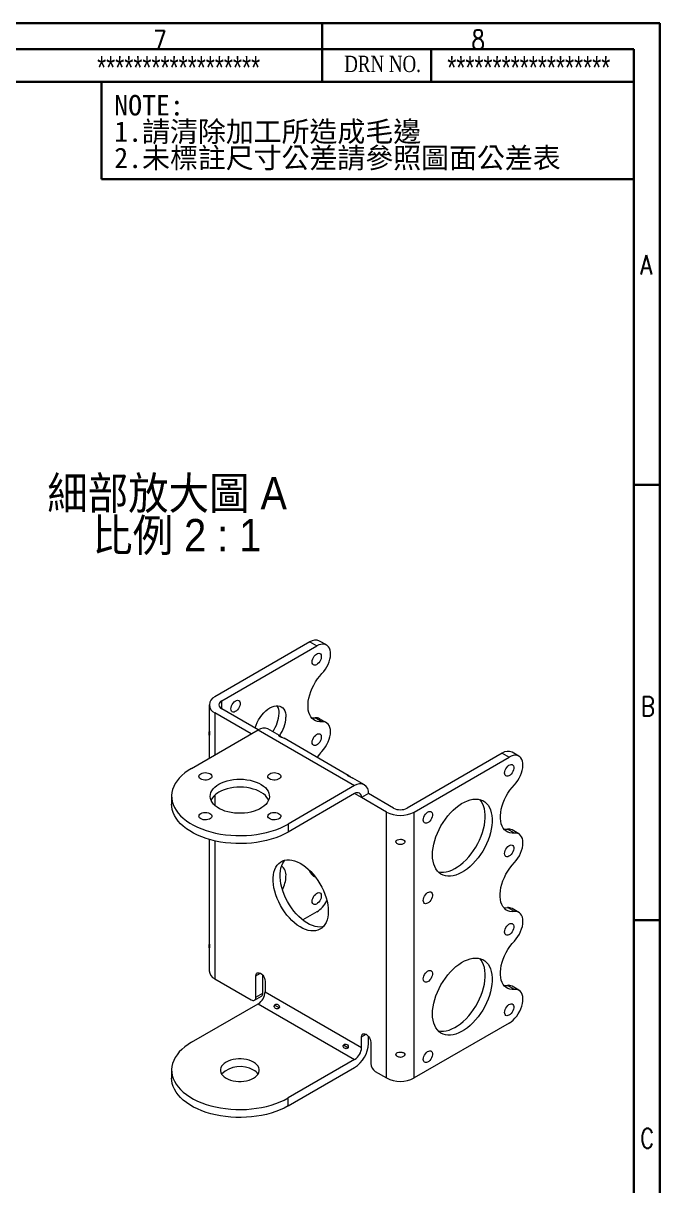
# Model space of a CAD drawing. Header units: millimetres. Extents: x 14 to 406, y 7 to 287.
# Drawn here: x 308 to 406, y 107.7 to 286.5 of the extents above; entities that cross this region are included whole.
import ezdxf

# ---------------------------------------------------------------- set-up
doc = ezdxf.new("R2010")
doc.units = ezdxf.units.MM
doc.layers.add('SLD-0', color=179, linetype='Continuous')
doc.layers.add('文字線性', color=150, linetype='Continuous', lineweight=15)
doc.styles.add('SLDTEXTSTYLE0', font='sanss___.ttf', dxfattribs={"width": 0.733})
doc.styles.add('SLDTEXTSTYLE1', font='')
doc.styles.add('SLDTEXTSTYLE2', font='', dxfattribs={"bigfont": 'bigfont'})
doc.styles.add('SLDTEXTSTYLE3', font='txt_____.ttf', dxfattribs={"width": 0.784516})
doc.styles.add('SLDTEXTSTYLE4', font='times.ttf', dxfattribs={"width": 0.770477})
doc.styles.add('SLDTEXTSTYLE7', font='GOTHIC.TTF', dxfattribs={"width": 0.913, "bigfont": 'bigfont'})
doc.styles.get('SLDTEXTSTYLE1').set_extended_font_data('細明體')
doc.styles.get('SLDTEXTSTYLE2').set_extended_font_data('細明體')

# ---------------------------------------------------------------- blocks, each defined once
blk = doc.blocks.new('SW_NOTE_0')
at = {"layer": '文字線性', "color": 0, "char_height": 3.5, "attachment_point": 1}
for s, insert, style in [('NOTE:', (0, 4.37), 'SLDTEXTSTYLE1'), ('1.請清除加工所造成毛邊', (0, -0.13), 'SLDTEXTSTYLE2'), ('2.未標註尺寸公差請參照圖面公差表', (0, -4.63), 'SLDTEXTSTYLE2')]:
    blk.add_mtext(s, dxfattribs=dict(at, insert=insert, style=style))
blk = doc.blocks.new('SW_NOTE_2')
at = {"layer": '文字線性', "color": 0, "char_height": 5, "attachment_point": 1, "style": 'SLDTEXTSTYLE7'}
for s, insert in [('細部放大圖 A ', (0, 6.39)), ('比例 2 : 1', (6.92, -0.08))]:
    blk.add_mtext(s, dxfattribs=dict(at, insert=insert))

msp = doc.modelspace()

# ---------------------------------------------------------------- linework, layer by layer
at = {"color": 7, "linetype": 'Continuous', "lineweight": 15}
for p, q in [((354.68593, 190.84767), (353.62527, 191.45998)), ((352.1254, 191.31146), (337.48829, 182.86163)), ((338.54895, 182.24933), (353.18606, 190.69915)), ((352.1254, 191.31146), (353.18606, 190.69915)), ((336.60961, 181.63702), (336.60961, 177.96213)), ((344.17013, 177.77967), (338.54895, 181.02471)), ((343.10947, 177.16737), (337.48829, 180.41241)), ((353.99004, 179.01821), (352.92938, 179.63051)), ((354.68593, 178.88535), (353.62527, 179.49766)), ((333.91743, 171.86092), (344.1705, 177.77989)), ((336.60961, 177.14712), (336.60961, 173.41508)), ((344.1705, 177.77989), (359.01974, 169.20761)), ((347.43814, 176.90791), (345.67038, 177.92841)), ((358.04474, 170.78484), (348.14524, 176.4997)), ((381.75323, 174.20767), (367.11612, 165.75785)), ((368.17678, 165.14554), (382.81389, 173.59537)), ((381.75323, 174.20767), (382.81389, 173.59537)), ((384.31376, 173.74389), (383.2531, 174.3562)), ((360.51962, 169.35613), (358.75184, 170.37665)), ((359.01974, 169.20761), (348.76667, 163.28863)), ((330.84205, 167.57477), (330.84205, 166.34996)), ((359.01974, 167.98279), (348.76667, 162.06382)), ((361.14107, 167.98256), (360.0804, 167.37025)), ((363.93414, 165.14554), (360.0804, 167.37025)), ((364.9948, 165.75785), (361.14107, 167.98256)), ((363.93414, 124.23685), (363.93414, 165.14554)), ((368.17678, 124.23685), (368.17678, 165.14554)), ((348.76667, 163.28863), (348.76667, 162.06382)), ((383.61787, 161.91442), (382.55721, 162.52673)), ((384.31376, 161.78157), (383.2531, 162.39387)), ((336.60961, 160.93902), (336.60961, 145.21885)), ((383.61088, 149.82887), (382.55022, 150.44118)), ((384.31376, 149.69676), (383.2531, 150.30907)), ((353.18606, 149.79045), (351.02681, 148.54395)), ((336.60961, 144.40321), (336.60961, 140.72832)), ((337.48829, 139.50371), (343.10984, 136.25846)), ((343.81695, 136.66679), (343.81695, 139.93296)), ((344.87761, 137.2791), (344.87761, 140.0278)), ((345.23116, 139.11655), (345.23116, 137.48344)), ((383.61787, 137.8673), (382.55721, 138.4796)), ((384.31376, 137.73444), (383.2531, 138.34675)), ((343.6098, 136.20895), (344.67046, 136.82126)), ((343.81695, 136.66679), (344.87761, 137.2791)), ((345.23116, 137.48344), (360.0804, 128.91115)), ((333.91743, 129.72734), (344.1705, 135.64632)), ((344.1705, 135.64632), (359.01974, 127.07403)), ((382.81389, 132.68667), (368.17678, 124.23685)), ((361.14107, 129.52346), (361.14107, 130.6391)), ((360.0804, 128.91115), (360.0804, 130.54426)), ((361.49462, 129.72786), (361.49462, 126.46169)), ((359.01974, 127.07403), (348.76667, 121.15506)), ((330.84205, 125.4412), (330.84205, 124.21639)), ((348.76667, 119.93025), (359.01974, 125.84922)), ((362.20172, 125.23695), (363.93414, 124.23685)), ((348.76667, 119.93025), (348.76667, 121.15506))]:
    msp.add_line(p, q, dxfattribs=at)
at = {"color": 8, "linetype": 'Continuous', "lineweight": 15}
for p, q in [((338.54895, 181.02471), (338.54895, 182.24933)), ((337.48829, 180.41241), (337.48829, 173.92233)), ((347.43827, 176.90783), (347.39849, 176.83893)), ((358.04487, 170.78477), (358.00565, 170.71684)), ((337.48829, 167.74636), (337.48829, 166.17838)), ((360.0804, 167.37029), (359.01957, 167.98269)), ((337.48829, 160.71147), (337.48829, 139.50371)), ((365.43635, 160.77115), (365.3672, 160.60178)), ((366.74372, 160.60178), (366.67466, 160.77091)), ((343.81695, 139.93296), (344.52417, 140.34123)), ((347.38888, 135.01293), (346.68827, 135.41751)), ((360.0804, 130.54426), (360.78763, 130.95253)), ((357.98896, 128.89363), (357.29487, 129.29445)), ((365.43466, 128.02373), (365.3672, 127.85849)), ((366.74372, 127.85849), (366.67405, 128.02911))]:
    msp.add_line(p, q, dxfattribs=at)
at = {"color": 7, "linetype": 'Continuous', "lineweight": 15, "flags": 128}
for points in [[(353.99004, 186.44679), (354.26505, 186.76334), (354.51744, 187.11104), (354.74194, 187.4826), (354.93383, 187.87023), (355.08909, 188.26581), (355.20447, 188.66104), (355.27756, 189.04766), (355.30682, 189.41754), (355.29163, 189.76295), (355.23232, 190.07665), (355.13013, 190.35206), (354.9872, 190.5834), (354.80652, 190.76584), (354.59189, 190.89555), (354.3478, 190.9698), (354.07936, 190.98705), (353.7922, 190.94694), (353.49234, 190.85029), (353.18606, 190.69915)], [(352.47895, 188.24959), (352.50116, 188.46548), (352.56641, 188.69346), (352.6706, 188.91919), (352.80717, 189.1285), (352.96755, 189.30823), (353.14166, 189.4471), (353.31855, 189.53636), (353.48713, 189.57043), (353.63678, 189.54715), (353.75812, 189.46799), (353.84351, 189.33793), (353.88759, 189.16512), (353.88759, 188.96044), (353.84351, 188.73675), (353.75812, 188.50809), (353.63678, 188.28884), (353.48713, 188.09277), (353.31855, 187.93221), (353.14166, 187.81724), (352.96755, 187.75508), (352.80717, 187.74964), (352.6706, 187.80127), (352.56641, 187.90671), (352.50116, 188.05935), (352.47895, 188.24959)], [(353.99004, 179.01821), (353.63703, 179.00883), (353.30518, 179.05622), (352.99867, 179.15979), (352.72139, 179.31821), (352.47685, 179.5295), (352.26814, 179.79096), (352.09792, 180.09929), (351.96833, 180.45059), (351.88101, 180.8404), (351.83708, 181.26381), (351.83708, 181.71543), (351.88101, 182.18956), (351.96833, 182.68019), (352.09792, 183.18111), (352.26814, 183.68598), (352.47685, 184.1884), (352.72139, 184.68202), (352.99867, 185.16059), (353.30518, 185.61804), (353.63703, 186.04859), (353.99004, 186.44679)], [(339.96316, 181.02438), (339.98537, 181.24027), (340.05062, 181.46825), (340.15481, 181.69398), (340.29138, 181.90329), (340.45176, 182.08302), (340.62587, 182.22188), (340.80277, 182.31115), (340.97134, 182.34522), (341.12099, 182.32194), (341.24233, 182.24278), (341.32772, 182.11271), (341.3718, 181.93991), (341.3718, 181.73523), (341.32772, 181.51154), (341.24233, 181.28288), (341.12099, 181.06363), (340.97134, 180.86756), (340.80277, 180.707), (340.62587, 180.59202), (340.45176, 180.52987), (340.29138, 180.52443), (340.15481, 180.57606), (340.05062, 180.6815), (339.98537, 180.83414), (339.96316, 181.02438)], [(343.68103, 178.06202), (343.68708, 178.08253), (343.83026, 178.50046), (344.01012, 178.91512), (344.22357, 179.3194), (344.46696, 179.70639), (344.73613, 180.06947), (345.02647, 180.40242), (345.33302, 180.69955), (345.65053, 180.95578), (345.97357, 181.16671), (346.2966, 181.32875), (346.61411, 181.43911), (346.92066, 181.49591), (347.211, 181.49818), (347.48017, 181.44588), (347.72357, 181.33991), (347.93702, 181.18207), (348.11687, 180.97507), (348.26005, 180.72245), (348.36411, 180.42853), (348.42727, 180.09834), (348.44844, 179.73753)], [(352.37737, 179.64231), (352.57637, 179.62113), (352.92938, 179.63051)], [(353.98305, 174.47714), (354.2642, 174.79995), (354.52178, 175.15527), (354.75016, 175.53534), (354.94436, 175.93183), (355.10012, 176.3361), (355.21404, 176.7393), (355.28363, 177.13262), (355.30737, 177.50745), (355.28474, 177.85562), (355.21624, 178.1695), (355.10336, 178.44223), (354.94857, 178.66786), (354.75525, 178.84145), (354.52764, 178.95921), (354.27069, 179.01856), (353.99004, 179.01821)], [(352.47895, 175.879), (352.50116, 176.09489), (352.56641, 176.32286), (352.6706, 176.5486), (352.80717, 176.75791), (352.96755, 176.93764), (353.14166, 177.0765), (353.31855, 177.16577), (353.48713, 177.19984), (353.63678, 177.17656), (353.75812, 177.0974), (353.84351, 176.96733), (353.88759, 176.79453), (353.88759, 176.58985), (353.84351, 176.36615), (353.75812, 176.1375), (353.63678, 175.91825), (353.48713, 175.72218), (353.31855, 175.56162), (353.14166, 175.44664), (352.96755, 175.38449), (352.80717, 175.37905), (352.6706, 175.43068), (352.56641, 175.53612), (352.50116, 175.68876), (352.47895, 175.879)], [(383.61787, 169.34301), (383.89288, 169.65956), (384.14527, 170.00726), (384.36977, 170.37882), (384.56166, 170.76645), (384.71692, 171.16202), (384.8323, 171.55726), (384.90539, 171.94388), (384.93465, 172.31376), (384.91946, 172.65917), (384.86015, 172.97287), (384.75796, 173.24827), (384.61503, 173.47962), (384.43435, 173.66206), (384.21972, 173.79177), (383.97563, 173.86602), (383.70719, 173.88327), (383.42003, 173.84316), (383.12017, 173.74651), (382.81389, 173.59537)], [(333.91743, 171.86092), (333.37086, 171.52024), (332.87108, 171.15641), (332.421, 170.77156), (332.02328, 170.36795), (331.68024, 169.94795), (331.3939, 169.51402), (331.16595, 169.06871), (330.99771, 168.61464), (330.89017, 168.15446), (330.84397, 167.69088), (330.85938, 167.22662), (330.9363, 166.7644), (331.07429, 166.30694), (331.27254, 165.85692), (331.52987, 165.41698), (331.84479, 164.9897), (332.21544, 164.57759), (332.63965, 164.18307), (333.11493, 163.80846), (333.63849, 163.45595), (334.20726, 163.1276), (334.81789, 162.82536), (335.46682, 162.55099), (336.15022, 162.3061), (336.86408, 162.09212), (337.60423, 161.91033), (338.36631, 161.76177), (339.14586, 161.64733), (339.93829, 161.56767), (340.73896, 161.52326), (341.54317, 161.51436), (342.3462, 161.54103), (343.14334, 161.60311), (343.92991, 161.70024), (344.70128, 161.83183), (345.45295, 161.99713), (346.18049, 162.19516), (346.87964, 162.42476), (347.54629, 162.68459), (348.17653, 162.97311), (348.76667, 163.28863)], [(382.10678, 171.14581), (382.12899, 171.3617), (382.19424, 171.58967), (382.29843, 171.81541), (382.435, 172.02472), (382.59538, 172.20445), (382.76949, 172.34331), (382.94638, 172.43258), (383.11496, 172.46665), (383.26461, 172.44337), (383.38595, 172.36421), (383.47134, 172.23414), (383.51542, 172.06134), (383.51542, 171.85666), (383.47134, 171.63297), (383.38595, 171.40431), (383.26461, 171.18506), (383.11496, 170.98899), (382.94638, 170.82843), (382.76949, 170.71345), (382.59538, 170.6513), (382.435, 170.64586), (382.29843, 170.69749), (382.19424, 170.80293), (382.12899, 170.95557), (382.10678, 171.14581)], [(335.33164, 171.04451), (335.5297, 171.1332), (335.75975, 171.19067), (336.00733, 171.21331), (336.25689, 171.19969), (336.49274, 171.15067), (336.70006, 171.06933), (336.86583, 170.96079), (336.97963, 170.83185), (337.03431, 170.69063), (337.02643, 170.546), (336.9565, 170.40703), (336.8289, 170.28248), (336.65165, 170.18016), (336.43589, 170.1065), (336.19518, 170.06612), (335.94464, 170.06158), (335.70001, 170.09314), (335.47666, 170.15884), (335.28863, 170.25454), (335.14774, 170.37422), (335.06283, 170.51037), (335.03924, 170.65444), (335.07845, 170.79736), (335.178, 170.93017), (335.33164, 171.04451)], [(338.12471, 169.4321), (338.51243, 169.63171), (338.93704, 169.80451), (339.393, 169.94824), (339.87437, 170.06103), (340.37487, 170.1414), (340.88799, 170.18832), (341.40702, 170.20116), (341.9252, 170.17977), (342.43578, 170.12441), (342.93211, 170.03582), (343.4077, 169.91514), (343.85637, 169.76396), (344.27226, 169.58423), (344.64994, 169.37831), (344.98451, 169.14887), (345.27159, 168.89892), (345.50744, 168.6317), (345.68899, 168.3507), (345.81387, 168.05959), (345.88045, 167.76216), (345.88787, 167.46228), (345.83603, 167.16387), (345.7256, 166.87082), (345.55802, 166.58695), (345.33549, 166.31595), (345.06089, 166.06136), (344.73781, 165.82651), (344.37046, 165.61444), (343.96363, 165.42793), (343.52263, 165.26941), (343.0532, 165.14094), (342.56146, 165.0442), (342.05382, 164.98045), (341.53691, 164.95052), (341.01745, 164.95481), (340.50223, 164.99324), (339.99795, 165.06534), (339.5112, 165.17014), (339.04832, 165.3063), (338.61533, 165.47202), (338.2179, 165.66516), (337.86119, 165.8832), (337.54986, 166.12329), (337.28797, 166.38229), (337.07892, 166.65685), (336.92546, 166.94337), (336.82957, 167.23812), (336.79251, 167.53727), (336.81476, 167.8369), (336.89603, 168.13311), (337.03526, 168.42204), (337.23063, 168.69993), (337.47961, 168.96315), (337.77893, 169.20828), (338.12471, 169.4321)], [(345.93824, 171.04451), (346.13631, 171.1332), (346.36636, 171.19067), (346.61394, 171.21331), (346.86349, 171.19969), (347.09934, 171.15067), (347.30666, 171.06933), (347.47243, 170.96079), (347.58623, 170.83185), (347.64091, 170.69063), (347.63304, 170.546), (347.5631, 170.40703), (347.4355, 170.28248), (347.25825, 170.18016), (347.0425, 170.10649), (346.80178, 170.06612), (346.55124, 170.06158), (346.30661, 170.09314), (346.08326, 170.15884), (345.89524, 170.25454), (345.75434, 170.37422), (345.66943, 170.51037), (345.64584, 170.65444), (345.68505, 170.79736), (345.78461, 170.93017), (345.93824, 171.04451)], [(345.76665, 166.96237), (345.68899, 167.12589), (345.50744, 167.40688), (345.27159, 167.6741), (344.98451, 167.92406), (344.64994, 168.15349), (344.27226, 168.35942), (343.85637, 168.53914), (343.4077, 168.69033), (342.93211, 168.81101), (342.43578, 168.8996), (341.9252, 168.95496), (341.40702, 168.97635), (340.88799, 168.96351), (340.37487, 168.91659), (339.87437, 168.83622), (339.393, 168.72343), (338.93704, 168.5797), (338.51243, 168.4069), (338.12471, 168.20729)], [(383.61787, 161.91442), (383.26486, 161.90505), (382.93301, 161.95244), (382.6265, 162.056), (382.34922, 162.21443), (382.10468, 162.42571), (381.89597, 162.68717), (381.72575, 162.99551), (381.59616, 163.34681), (381.50884, 163.73662), (381.46491, 164.16002), (381.46491, 164.61165), (381.50884, 165.08577), (381.59616, 165.5764), (381.72575, 166.07733), (381.89597, 166.58219), (382.10468, 167.08462), (382.34922, 167.57824), (382.6265, 168.05681), (382.93301, 168.51426), (383.26486, 168.94481), (383.61787, 169.34301)], [(348.76667, 162.06382), (348.17653, 161.74829), (347.54629, 161.45977), (346.87964, 161.19995), (346.18049, 160.97035), (345.45295, 160.77232), (344.70128, 160.60702), (343.92991, 160.47542), (343.14334, 160.3783), (342.3462, 160.31622), (341.54317, 160.28955), (340.73896, 160.29845), (339.93829, 160.34285), (339.14586, 160.42251), (338.36631, 160.53695), (337.60423, 160.68551), (336.86408, 160.86731), (336.15022, 161.08128), (335.46682, 161.32617), (334.81789, 161.60055), (334.20726, 161.90279), (333.63849, 162.23113), (333.11493, 162.58365), (332.63965, 162.95826), (332.21544, 163.35278), (331.84479, 163.76489), (331.52987, 164.19216), (331.27254, 164.63211), (331.07429, 165.08213), (330.9363, 165.53959), (330.85938, 166.00181), (330.84205, 166.34996)], [(371.0052, 158.55171), (371.02666, 159.07635), (371.09083, 159.62086), (371.19711, 160.18016), (371.34452, 160.74903), (371.53167, 161.32216), (371.75682, 161.89419), (372.01786, 162.4598), (372.31237, 163.01368), (372.63758, 163.55068), (372.99046, 164.06578), (373.36772, 164.55416), (373.76584, 165.01128), (374.1811, 165.43286), (374.60961, 165.81497), (375.04739, 166.15403), (375.49034, 166.44689), (375.93432, 166.6908), (376.3752, 166.8835), (376.80885, 167.02318), (377.23123, 167.10853), (377.63839, 167.13877), (378.02653, 167.1136), (378.39203, 167.03327), (378.73148, 166.89852), (379.0417, 166.71061), (379.3198, 166.4713), (379.56318, 166.18282), (379.76957, 165.84786), (379.93704, 165.46956), (380.06403, 165.05143), (380.14936, 164.5974), (380.19222, 164.11169), (380.19222, 163.59884), (380.14936, 163.06364), (380.06403, 162.51109), (379.93704, 161.94635), (379.76957, 161.37468), (379.56318, 160.80143), (379.3198, 160.23194), (379.0417, 159.67155), (378.73148, 159.12547), (378.39203, 158.59881), (378.02653, 158.09648), (377.63839, 157.62317), (377.23123, 157.18331), (376.80885, 156.78099), (376.3752, 156.41999), (375.93432, 156.10366), (375.49034, 155.83496), (375.04739, 155.6164), (374.60961, 155.45002), (374.1811, 155.33737), (373.76584, 155.2795), (373.36772, 155.27697), (372.99046, 155.32978), (372.63758, 155.43744), (372.31237, 155.59896), (372.01786, 155.81282), (371.75682, 156.07702), (371.53167, 156.38911), (371.34452, 156.74616), (371.19711, 157.14484), (371.09083, 157.58143), (371.02666, 158.05185), (371.0052, 158.55171)], [(371.86488, 155.95731), (371.9298, 155.94208), (372.30706, 155.88927), (372.70518, 155.89181), (373.12044, 155.94967), (373.54895, 156.06232), (373.98673, 156.2287), (374.42968, 156.44726), (374.87366, 156.71596), (375.31454, 157.03229), (375.74819, 157.3933), (376.17057, 157.79561), (376.57773, 158.23548), (376.96587, 158.70878), (377.33137, 159.21111), (377.67082, 159.73777), (377.98104, 160.28385), (378.25914, 160.84425), (378.50252, 161.41373), (378.70891, 161.98698), (378.87638, 162.55865), (379.00337, 163.1234), (379.0887, 163.67595), (379.13156, 164.21115), (379.13156, 164.724), (379.0887, 165.2097), (379.00337, 165.66374), (378.87638, 166.08186), (378.70891, 166.46017), (378.50252, 166.79513), (378.27725, 167.06507)], [(335.33164, 164.92145), (335.5297, 165.01014), (335.75975, 165.06761), (336.00734, 165.09025), (336.25689, 165.07663), (336.49274, 165.02761), (336.70006, 164.94627), (336.86583, 164.83773), (336.97963, 164.70879), (337.03431, 164.56757), (337.02643, 164.42294), (336.9565, 164.28397), (336.8289, 164.15942), (336.65165, 164.0571), (336.43589, 163.98343), (336.19518, 163.94306), (335.94464, 163.93852), (335.70001, 163.97008), (335.47666, 164.03578), (335.28863, 164.13148), (335.14774, 164.25116), (335.06283, 164.38731), (335.03924, 164.53138), (335.07845, 164.6743), (335.178, 164.80711), (335.33164, 164.92145)], [(345.93824, 164.92145), (346.13631, 165.01014), (346.36636, 165.06761), (346.61394, 165.09025), (346.86349, 165.07663), (347.09934, 165.02761), (347.30666, 164.94627), (347.47243, 164.83773), (347.58623, 164.70879), (347.64091, 164.56757), (347.63304, 164.42294), (347.5631, 164.28397), (347.4355, 164.15942), (347.25825, 164.0571), (347.0425, 163.98343), (346.80178, 163.94306), (346.55124, 163.93852), (346.30661, 163.97008), (346.08326, 164.03578), (345.89524, 164.13148), (345.75434, 164.25116), (345.66943, 164.38731), (345.64584, 164.53138), (345.68505, 164.6743), (345.78461, 164.80711), (345.93824, 164.92145)], [(369.59099, 163.9206), (369.6132, 164.13649), (369.67845, 164.36446), (369.78264, 164.5902), (369.91921, 164.79951), (370.07959, 164.97924), (370.2537, 165.1181), (370.43059, 165.20737), (370.59917, 165.24144), (370.74882, 165.21816), (370.87016, 165.139), (370.95555, 165.00893), (370.99963, 164.83613), (370.99963, 164.63145), (370.95555, 164.40775), (370.87016, 164.1791), (370.74882, 163.95985), (370.59917, 163.76378), (370.43059, 163.60322), (370.2537, 163.48824), (370.07959, 163.42609), (369.91921, 163.42065), (369.78264, 163.47227), (369.67845, 163.57772), (369.6132, 163.73036), (369.59099, 163.9206)], [(382.0052, 162.53853), (382.20421, 162.51735), (382.55721, 162.52673)], [(383.61088, 157.37335), (383.89203, 157.69617), (384.14961, 158.05149), (384.37799, 158.43155), (384.57219, 158.82805), (384.72795, 159.23232), (384.84187, 159.63552), (384.91146, 160.02884), (384.9352, 160.40367), (384.91257, 160.75184), (384.84407, 161.06572), (384.73119, 161.33845), (384.5764, 161.56408), (384.38308, 161.73767), (384.15547, 161.85543), (383.89852, 161.91478), (383.61787, 161.91442)], [(382.10678, 158.77522), (382.12899, 158.99111), (382.19424, 159.21908), (382.29843, 159.44482), (382.435, 159.65412), (382.59538, 159.83386), (382.76949, 159.97272), (382.94638, 160.06199), (383.11496, 160.09605), (383.26461, 160.07278), (383.38595, 159.99362), (383.47134, 159.86355), (383.51542, 159.69075), (383.51542, 159.48607), (383.47134, 159.26237), (383.38595, 159.03372), (383.26461, 158.81447), (383.11496, 158.6184), (382.94638, 158.45783), (382.76949, 158.34286), (382.59538, 158.2807), (382.435, 158.27527), (382.29843, 158.32689), (382.19424, 158.43234), (382.12899, 158.58498), (382.10678, 158.77522)], [(354.95388, 149.87539), (354.9328, 149.39975), (354.86976, 148.95318), (354.76539, 148.54012), (354.62073, 148.16467), (354.43722, 147.83057), (354.21667, 147.54112), (353.96129, 147.29922), (353.67361, 147.10727), (353.35648, 146.96716), (353.01307, 146.8803), (352.64678, 146.84755), (352.26125, 146.86923), (351.86032, 146.94513), (351.44797, 147.07449), (351.02829, 147.25604), (350.60547, 147.48795), (350.18369, 147.76793), (349.76716, 148.0932), (349.36001, 148.46053), (348.9663, 148.86626), (348.58992, 149.30635), (348.23462, 149.77645), (347.90394, 150.27187), (347.60116, 150.78769), (347.32929, 151.31878), (347.09103, 151.85987), (346.88875, 152.40558), (346.72446, 152.95049), (346.59979, 153.48917), (346.51599, 154.01629), (346.47387, 154.52658), (346.47387, 155.015), (346.51599, 155.47667), (346.59979, 155.90702), (346.72446, 156.30177), (346.88875, 156.65699), (347.09103, 156.96915), (347.32929, 157.23515), (347.60116, 157.45235), (347.90394, 157.61859), (348.23462, 157.73221), (348.58992, 157.79209), (348.9663, 157.79764), (349.36001, 157.74879), (349.76716, 157.64603), (350.18369, 157.49038), (350.60547, 157.28339), (351.02829, 157.02713), (351.44797, 156.72412), (351.86032, 156.37739), (352.26125, 155.99039), (352.64678, 155.56695), (353.01307, 155.11129), (353.35648, 154.62793), (353.67361, 154.12168), (353.96129, 153.59757), (354.21667, 153.06081), (354.43722, 152.51673), (354.62073, 151.97075), (354.76539, 151.42828), (354.86976, 150.89472), (354.9328, 150.37537), (354.95388, 149.87539)], [(354.19409, 147.51629), (354.07373, 147.49261), (353.70744, 147.45986), (353.32191, 147.48154), (352.92098, 147.55744), (352.50863, 147.6868), (352.08895, 147.86834), (351.66613, 148.10026), (351.24435, 148.38024), (350.82782, 148.70551), (350.42068, 149.07283), (350.02696, 149.47856), (349.65058, 149.91866), (349.29529, 150.38875), (348.9646, 150.88417), (348.66182, 151.39999), (348.38995, 151.93109), (348.15169, 152.47218), (347.94941, 153.01789), (347.78512, 153.5628), (347.66045, 154.10148), (347.57665, 154.62859), (347.53453, 155.13889), (347.53453, 155.6273), (347.57665, 156.08898), (347.66045, 156.51933), (347.78512, 156.91408), (347.94941, 157.2693), (348.15169, 157.58146), (348.28905, 157.74523)], [(383.61088, 149.82887), (383.25123, 149.81759), (382.91303, 149.86424), (382.60058, 149.96822), (382.31787, 150.12821), (382.0685, 150.34217), (381.85564, 150.60738), (381.68201, 150.92046), (381.54981, 151.27742), (381.46073, 151.67371), (381.41591, 152.10429), (381.41591, 152.56367), (381.46073, 153.04601), (381.54981, 153.54515), (381.68201, 154.05474), (381.85564, 154.56829), (382.0685, 155.07926), (382.31787, 155.58115), (382.60058, 156.06754), (382.91303, 156.53227), (383.25123, 156.96939), (383.61088, 157.37335)], [(352.37737, 155.59518), (352.57637, 155.57401), (352.64298, 155.57139)], [(352.47895, 151.4236), (352.50116, 151.63949), (352.56641, 151.86747), (352.6706, 152.0932), (352.80717, 152.30251), (352.96755, 152.48224), (353.14166, 152.62111), (353.31855, 152.71037), (353.48713, 152.74444), (353.63678, 152.72116), (353.75812, 152.642), (353.84351, 152.51193), (353.88759, 152.33913), (353.88759, 152.13445), (353.84351, 151.91076), (353.75812, 151.6821), (353.63678, 151.46285), (353.48713, 151.26678), (353.31855, 151.10622), (353.14166, 150.99125), (352.96755, 150.92909), (352.80717, 150.92365), (352.6706, 150.97528), (352.56641, 151.08072), (352.50116, 151.23336), (352.47895, 151.4236)], [(369.59099, 151.55001), (369.6132, 151.7659), (369.67845, 151.99387), (369.78264, 152.2196), (369.91921, 152.42891), (370.07959, 152.60865), (370.2537, 152.74751), (370.43059, 152.83678), (370.59917, 152.87084), (370.74882, 152.84756), (370.87016, 152.7684), (370.95555, 152.63834), (370.99963, 152.46554), (370.99963, 152.26086), (370.95555, 152.03716), (370.87016, 151.8085), (370.74882, 151.58925), (370.59917, 151.39319), (370.43059, 151.23262), (370.2537, 151.11765), (370.07959, 151.05549), (369.91921, 151.05006), (369.78264, 151.10168), (369.67845, 151.20713), (369.6132, 151.35977), (369.59099, 151.55001)], [(381.96965, 150.45338), (382.19057, 150.4299), (382.55022, 150.44118)], [(383.61787, 145.29588), (383.89852, 145.61956), (384.15547, 145.97557), (384.38308, 146.35613), (384.5764, 146.75292), (384.73119, 147.15726), (384.84407, 147.56033), (384.91257, 147.9533), (384.9352, 148.32759), (384.91146, 148.67501), (384.84187, 148.98798), (384.72795, 149.25965), (384.57219, 149.48408), (384.37799, 149.65637), (384.14961, 149.77274), (383.89203, 149.83067), (383.61088, 149.82887)], [(382.10678, 146.69041), (382.12899, 146.9063), (382.19424, 147.13428), (382.29843, 147.36001), (382.435, 147.56932), (382.59538, 147.74905), (382.76949, 147.88792), (382.94638, 147.97719), (383.11496, 148.01125), (383.26461, 147.98797), (383.38595, 147.90881), (383.47134, 147.77875), (383.51542, 147.60594), (383.51542, 147.40126), (383.47134, 147.17757), (383.38595, 146.94891), (383.26461, 146.72966), (383.11496, 146.53359), (382.94638, 146.37303), (382.76949, 146.25806), (382.59538, 146.1959), (382.435, 146.19046), (382.29843, 146.24209), (382.19424, 146.34753), (382.12899, 146.50017), (382.10678, 146.69041)], [(383.61787, 137.8673), (383.26486, 137.85792), (382.93301, 137.90531), (382.6265, 138.00888), (382.34922, 138.1673), (382.10468, 138.37859), (381.89597, 138.64005), (381.72575, 138.94838), (381.59616, 139.29968), (381.50884, 139.6895), (381.46491, 140.1129), (381.46491, 140.56452), (381.50884, 141.03865), (381.59616, 141.52928), (381.72575, 142.0302), (381.89597, 142.53507), (382.10468, 143.03749), (382.34922, 143.53111), (382.6265, 144.00968), (382.93301, 144.46713), (383.26486, 144.89768), (383.61787, 145.29588)], [(371.0052, 134.09631), (371.02666, 134.62095), (371.09083, 135.16546), (371.19711, 135.72476), (371.34452, 136.29363), (371.53167, 136.86676), (371.75682, 137.4388), (372.01786, 138.0044), (372.31237, 138.55828), (372.63758, 139.09528), (372.99046, 139.61038), (373.36772, 140.09877), (373.76584, 140.55588), (374.1811, 140.97746), (374.60961, 141.35957), (375.04739, 141.69863), (375.49034, 141.99149), (375.93432, 142.23541), (376.3752, 142.4281), (376.80885, 142.56778), (377.23123, 142.65314), (377.63839, 142.68337), (378.02653, 142.65821), (378.39203, 142.57787), (378.73148, 142.44312), (379.0417, 142.25522), (379.3198, 142.01591), (379.56318, 141.72742), (379.76957, 141.39247), (379.93704, 141.01416), (380.06403, 140.59604), (380.14936, 140.142), (380.19222, 139.65629), (380.19222, 139.14344), (380.14936, 138.60825), (380.06403, 138.05569), (379.93704, 137.49095), (379.76957, 136.91928), (379.56318, 136.34603), (379.3198, 135.77655), (379.0417, 135.21615), (378.73148, 134.67007), (378.39203, 134.14341), (378.02653, 133.64108), (377.63839, 133.16777), (377.23123, 132.72791), (376.80885, 132.3256), (376.3752, 131.96459), (375.93432, 131.64826), (375.49034, 131.37956), (375.04739, 131.161), (374.60961, 130.99462), (374.1811, 130.88197), (373.76584, 130.82411), (373.36772, 130.82157), (372.99046, 130.87438), (372.63758, 130.98205), (372.31237, 131.14356), (372.01786, 131.35742), (371.75682, 131.62163), (371.53167, 131.93371), (371.34452, 132.29076), (371.19711, 132.68944), (371.09083, 133.12603), (371.02666, 133.59645), (371.0052, 134.09631)], [(371.86488, 131.50192), (371.9298, 131.48669), (372.30706, 131.43387), (372.70518, 131.43641), (373.12044, 131.49428), (373.54895, 131.60692), (373.98673, 131.7733), (374.42968, 131.99187), (374.87366, 132.26057), (375.31454, 132.5769), (375.74819, 132.9379), (376.17057, 133.34022), (376.57773, 133.78008), (376.96587, 134.25338), (377.33137, 134.75571), (377.67082, 135.28238), (377.98104, 135.82846), (378.25914, 136.38885), (378.50252, 136.95834), (378.70891, 137.53159), (378.87638, 138.10325), (379.00337, 138.668), (379.0887, 139.22055), (379.13156, 139.75575), (379.13156, 140.2686), (379.0887, 140.75431), (379.00337, 141.20834), (378.87638, 141.62647), (378.70891, 142.00477), (378.50252, 142.33973), (378.27725, 142.60967)], [(343.81695, 139.93296), (343.84104, 140.13039), (343.91168, 140.28654), (344.02406, 140.39078), (344.1705, 140.436), (344.34104, 140.41912), (344.52405, 140.34129), (344.70707, 140.20782), (344.87761, 140.0278), (345.02406, 139.81349), (345.13643, 139.57951), (345.20707, 139.3418), (345.23116, 139.11655)], [(369.59099, 139.4652), (369.6132, 139.68109), (369.67845, 139.90907), (369.78264, 140.1348), (369.91921, 140.34411), (370.07959, 140.52384), (370.2537, 140.6627), (370.43059, 140.75197), (370.59917, 140.78604), (370.74882, 140.76276), (370.87016, 140.6836), (370.95555, 140.55353), (370.99963, 140.38073), (370.99963, 140.17605), (370.95555, 139.95236), (370.87016, 139.7237), (370.74882, 139.50445), (370.59917, 139.30838), (370.43059, 139.14782), (370.2537, 139.03285), (370.07959, 138.97069), (369.91921, 138.96525), (369.78264, 139.01688), (369.67845, 139.12232), (369.6132, 139.27496), (369.59099, 139.4652)], [(382.0052, 138.4914), (382.20421, 138.47022), (382.55721, 138.4796)], [(382.81389, 132.68667), (383.12017, 132.88915), (383.42003, 133.13872), (383.70719, 133.43015), (383.97563, 133.75734), (384.21972, 134.11342), (384.43435, 134.49093), (384.61503, 134.88198), (384.75796, 135.27835), (384.86015, 135.67174), (384.91946, 136.05391), (384.93465, 136.41686), (384.90539, 136.75296), (384.8323, 137.05519), (384.71692, 137.31721), (384.56166, 137.53353), (384.36977, 137.6996), (384.14527, 137.81197), (383.89288, 137.86826), (383.61787, 137.8673)], [(382.10678, 134.31982), (382.12899, 134.53571), (382.19424, 134.76368), (382.29843, 134.98942), (382.435, 135.19873), (382.59538, 135.37846), (382.76949, 135.51732), (382.94638, 135.60659), (383.11496, 135.64066), (383.26461, 135.61738), (383.38595, 135.53822), (383.47134, 135.40815), (383.51542, 135.23535), (383.51542, 135.03067), (383.47134, 134.80697), (383.38595, 134.57832), (383.26461, 134.35907), (383.11496, 134.163), (382.94638, 134.00244), (382.76949, 133.88746), (382.59538, 133.82531), (382.435, 133.81987), (382.29843, 133.8715), (382.19424, 133.97694), (382.12899, 134.12958), (382.10678, 134.31982)], [(360.0804, 130.54426), (360.1045, 130.74169), (360.17514, 130.89785), (360.28751, 131.00209), (360.43396, 131.04731), (360.6045, 131.03043), (360.78751, 130.9526), (360.97052, 130.81913), (361.14106, 130.6391), (361.28751, 130.4248), (361.39988, 130.19082), (361.47052, 129.9531), (361.49462, 129.72786)], [(333.91743, 129.72734), (333.37086, 129.38667), (332.87108, 129.02283), (332.421, 128.63799), (332.02328, 128.23438), (331.68024, 127.81437), (331.3939, 127.38045), (331.16595, 126.93514), (330.99771, 126.48106), (330.89017, 126.02089), (330.84397, 125.55731), (330.85938, 125.09305), (330.9363, 124.63083), (331.07429, 124.17337), (331.27254, 123.72335), (331.52987, 123.28341), (331.84479, 122.85613), (332.21544, 122.44402), (332.63965, 122.0495), (333.11493, 121.67489), (333.63849, 121.32237), (334.20726, 120.99403), (334.81789, 120.69179), (335.46682, 120.41741), (336.15022, 120.17252), (336.86408, 119.95855), (337.60423, 119.77675), (338.36631, 119.6282), (339.14586, 119.51375), (339.93829, 119.43409), (340.73896, 119.38969), (341.54317, 119.38079), (342.3462, 119.40746), (343.14334, 119.46954), (343.92991, 119.56666), (344.70128, 119.69826), (345.45295, 119.86356), (346.18049, 120.06159), (346.87964, 120.29119), (347.54629, 120.55101), (348.17653, 120.83953), (348.76667, 121.15506)], [(343.46337, 126.66581), (343.13988, 126.82763), (342.77979, 126.96122), (342.39044, 127.06387), (341.97974, 127.13348), (341.55606, 127.16865), (341.12803, 127.16865), (340.70435, 127.13348), (340.29365, 127.06387), (339.9043, 126.96122), (339.54421, 126.82763), (339.22073, 126.66581), (338.94042, 126.47907), (338.70901, 126.27119), (338.5312, 126.04642), (338.41061, 125.80933), (338.34969, 125.56475), (338.34969, 125.31765), (338.41061, 125.07307), (338.5312, 124.83598), (338.70901, 124.61121), (338.94042, 124.40333), (339.22073, 124.21659), (339.54421, 124.05477), (339.9043, 123.92118), (340.29365, 123.81853), (340.70435, 123.74892), (341.12803, 123.71375), (341.55606, 123.71375), (341.97974, 123.74892), (342.39044, 123.81853), (342.77979, 123.92118), (343.13988, 124.05477), (343.46337, 124.21659), (343.74367, 124.40333), (343.97508, 124.61121), (344.1529, 124.83598), (344.27349, 125.07307), (344.3344, 125.31765), (344.3344, 125.56475), (344.27349, 125.80933), (344.1529, 126.04642), (343.97508, 126.27119), (343.74367, 126.47907), (343.46337, 126.66581)], [(369.59099, 127.09461), (369.6132, 127.3105), (369.67845, 127.53847), (369.78264, 127.76421), (369.91921, 127.97352), (370.07959, 128.15325), (370.2537, 128.29211), (370.43059, 128.38138), (370.59917, 128.41545), (370.74882, 128.39217), (370.87016, 128.31301), (370.95555, 128.18294), (370.99963, 128.01014), (370.99963, 127.80546), (370.95555, 127.58176), (370.87016, 127.35311), (370.74882, 127.13386), (370.59917, 126.93779), (370.43059, 126.77723), (370.2537, 126.66225), (370.07959, 126.60009), (369.91921, 126.59466), (369.78264, 126.64628), (369.67845, 126.75173), (369.6132, 126.90437), (369.59099, 127.09461)], [(348.76667, 119.93025), (348.17653, 119.61472), (347.54629, 119.3262), (346.87964, 119.06638), (346.18049, 118.83678), (345.45295, 118.63875), (344.70128, 118.47345), (343.92991, 118.34185), (343.14334, 118.24473), (342.3462, 118.18265), (341.54317, 118.15598), (340.73896, 118.16487), (339.93829, 118.20928), (339.14586, 118.28894), (338.36631, 118.40339), (337.60423, 118.55194), (336.86408, 118.73374), (336.15022, 118.94771), (335.46682, 119.1926), (334.81789, 119.46698), (334.20726, 119.76922), (333.63849, 120.09756), (333.11493, 120.45008), (332.63965, 120.82469), (332.21544, 121.21921), (331.84479, 121.63132), (331.52987, 122.0586), (331.27254, 122.49854), (331.07429, 122.94856), (330.9363, 123.40602), (330.85938, 123.86824), (330.84205, 124.21639)]]:
    msp.add_lwpolyline(points, dxfattribs=at)
at = {"color": 7, "linetype": 'Continuous', "lineweight": 15}
for centre, radius, start, end in [((353.00218, 190.10477), 1.49159, 65.3081377, 126.0022908), ((337.96496, 181.63702), 1.31411, 111.2682904, 248.731725), ((338.78134, 181.63702), 0.65492, 110.783454, 249.2165615), ((345.18481, 180.43117), 2.20447, 357.8856453, 29.1103255), ((342.09126, 180.58465), 5.30173, 324.4715375, 357.4615434), ((343.15114, 179.97249), 5.30251, 324.4311742, 357.460388), ((353.07639, 178.5116), 1.12853, 60.8978801, 97.4852278), ((345.04768, 176.56917), 1.49509, 65.3865216, 125.9238231), ((359.80241, 168.93821), 8.03397, 136.4143455, 144.8572806), ((382.63001, 173.00099), 1.49159, 65.3081377, 126.0022908), ((339.35042, 165.81081), 2.69173, 117.0880012, 154.6713535), ((359.8419, 168.18209), 1.31439, 351.2701649, 128.7190063), ((359.43379, 167.47518), 0.65506, 350.7858977, 129.2033967), ((366.05546, 169.21907), 4.59277, 242.4913914, 297.508624), ((366.05546, 167.80491), 2.30553, 242.6096544, 297.390361), ((382.70423, 161.40782), 1.12853, 60.8978801, 97.4852278), ((346.66802, 155.44735), 1.78807, 354.6984164, 52.168991), ((353.80977, 156.80233), 1.87369, 198.0631664, 245.0264978), ((343.52599, 155.43452), 4.92481, 332.6318715, 358.2268317), ((350.85256, 153.5097), 4.39067, 302.1045539, 332.6076861), ((382.70337, 149.32011), 1.13148, 60.9315844, 97.7792452), ((338.09797, 140.86871), 1.49496, 185.388205, 245.9319254), ((382.70392, 137.35907), 1.1301, 60.9241617, 97.4589462), ((343.38587, 136.59687), 0.43671, 230.7967858, 9.2139891), ((342.92834, 137.58823), 2.30521, 302.6054686, 357.3945569), ((344.3868, 137.22538), 0.49374, 305.0657176, 6.24648), ((356.55324, 129.72275), 4.59216, 302.4873543, 357.5126506), ((357.77758, 129.01594), 2.30521, 302.6054686, 357.3945569), ((341.39921, 121.91864), 4.08261, 59.6290957, 134.535505), ((342.50982, 123.68513), 1.99808, 34.9164553, 61.4953466), ((363.02984, 126.53156), 1.53681, 182.6055435, 237.3944566), ((366.05546, 128.31037), 4.59277, 242.4913914, 297.508624)]:
    msp.add_arc(centre, radius, start, end, dxfattribs=at)
for points, knots in [([(336.68962, 177.15699), (336.68936, 177.14061), (336.68881, 177.10738), (336.6851, 177.06644), (336.67933, 177.03386), (336.67119, 177.00654), (336.6606, 176.98754), (336.64708, 176.98055), (336.63299, 176.99082), (336.62058, 177.02143), (336.61224, 177.06935), (336.60859, 177.13622), (336.61116, 177.22457), (336.62041, 177.32698), (336.63384, 177.43507), (336.64429, 177.50902), (336.65012, 177.55083), (336.65061, 177.55436)], [0, 0, 0, 0, 0.042555339, 0.08633717, 0.128710105, 0.172077476, 0.23228459, 0.294210869, 0.375595615, 0.45929174, 0.542930032, 0.628247797, 0.728523872, 0.831625262, 0.911070922, 0.992506104, 1, 1, 1, 1]), ([(336.60978, 177.96213), (336.60976, 177.95551), (336.60966, 177.93469), (336.61135, 177.89497), (336.61494, 177.8426), (336.62045, 177.78503), (336.62694, 177.72903), (336.6337, 177.67634), (336.64026, 177.62807), (336.64734, 177.57752), (336.65411, 177.52962), (336.66028, 177.4852), (336.66574, 177.4446), (336.67104, 177.40317), (336.67565, 177.36431), (336.67954, 177.3285), (336.68272, 177.29576), (336.6854, 177.26319), (336.6876, 177.22873), (336.68924, 177.19269), (336.6895, 177.16894), (336.68962, 177.15699)], [0, 0, 0, 0, 0.0368421904, 0.1158808548, 0.1954623099, 0.2768523621, 0.358922736, 0.4162253502, 0.4738263367, 0.5324708001, 0.5915326266, 0.634938615, 0.6785822402, 0.7230543269, 0.7678558706, 0.8027905541, 0.8379238269, 0.8738159093, 0.9100112919, 0.954731423, 1, 1, 1, 1]), ([(347.43827, 176.90783), (347.39874, 176.93066), (347.3652, 176.94643), (347.31115, 176.96412), (347.29091, 176.96576), (347.2725, 176.95338), (347.27406, 176.93936), (347.31293, 176.89546), (347.35091, 176.86607), (347.4615, 176.80196), (347.53366, 176.76775), (347.67871, 176.70522), (347.75152, 176.67634), (347.95508, 176.59386), (348.06664, 176.5451), (348.14538, 176.49963)], [0, 0, 0, 0, 0.125, 0.125, 0.25, 0.25, 0.375, 0.375, 0.5, 0.5, 0.625, 0.625, 0.75, 0.75, 1, 1, 1, 1]), ([(347.77118, 176.66832), (347.76358, 176.67424), (347.72872, 176.70144), (347.66417, 176.75178), (347.57897, 176.8158), (347.51289, 176.86158), (347.46679, 176.89101), (347.44779, 176.90222), (347.43827, 176.90783)], [0, 0, 0, 0, 0.056771672, 0.260557953, 0.520139758, 0.787169059, 0.893382735, 1, 1, 1, 1]), ([(358.04487, 170.78477), (358.0054, 170.80756), (357.9718, 170.82337), (357.91775, 170.84106), (357.8975, 170.8427), (357.8791, 170.83031), (357.88066, 170.81629), (357.91953, 170.7724), (357.95751, 170.74301), (358.06812, 170.67889), (358.14027, 170.64469), (358.28532, 170.58215), (358.35812, 170.55328), (358.5617, 170.47079), (358.67324, 170.42204), (358.75198, 170.37657)], [0, 0, 0, 0, 0.125, 0.125, 0.25, 0.25, 0.375, 0.375, 0.5, 0.5, 0.625, 0.625, 0.75, 0.75, 1, 1, 1, 1]), ([(358.37734, 170.54561), (358.37002, 170.55131), (358.33546, 170.57827), (358.27119, 170.62839), (358.186, 170.69243), (358.11984, 170.73829), (358.07358, 170.76783), (358.05445, 170.77912), (358.04487, 170.78477)], [0, 0, 0, 0, 0.054731631, 0.258587121, 0.518328646, 0.785515201, 0.892549085, 1, 1, 1, 1]), ([(365.3672, 160.60178), (365.3672, 160.66606), (365.3939, 160.72613), (365.48136, 160.82169), (365.54063, 160.85817), (365.74097, 160.94198), (365.89805, 160.96386), (366.13423, 160.96386), (366.21251, 160.9579), (366.36329, 160.93304), (366.43723, 160.91381), (366.5694, 160.85856), (366.62909, 160.82202), (366.71694, 160.7263), (366.74378, 160.66675), (366.74372, 160.60178)], [0, 0, 0, 0, 0.125, 0.125, 0.25, 0.25, 0.5, 0.5, 0.625, 0.625, 0.75, 0.75, 0.875, 0.875, 1, 1, 1, 1]), ([(366.74372, 160.60178), (366.74365, 160.53658), (366.71715, 160.47009), (366.62925, 160.35281), (366.56969, 160.30313), (366.37062, 160.1852), (366.21249, 160.14721), (365.97595, 160.14737), (365.89853, 160.15686), (365.74673, 160.19558), (365.67352, 160.2247), (365.5409, 160.30337), (365.48125, 160.35315), (365.39355, 160.47049), (365.3672, 160.53727), (365.3672, 160.60178)], [0, 0, 0, 0, 0.125, 0.125, 0.25, 0.25, 0.5, 0.5, 0.625, 0.625, 0.75, 0.75, 0.875, 0.875, 1, 1, 1, 1]), ([(336.60978, 145.21885), (336.60976, 145.21223), (336.60966, 145.1914), (336.61135, 145.15168), (336.61494, 145.09932), (336.62045, 145.04175), (336.62694, 144.98575), (336.6337, 144.93306), (336.64026, 144.88479), (336.64734, 144.83424), (336.65411, 144.78633), (336.66215, 144.72842), (336.66943, 144.67351), (336.67565, 144.62103), (336.68076, 144.57405), (336.68471, 144.53031), (336.68853, 144.47194), (336.68917, 144.43794), (336.68962, 144.41371)], [0, 0, 0, 0, 0.036852511, 0.115913243, 0.195516992, 0.276930077, 0.359023441, 0.416341717, 0.473958386, 0.532620319, 0.591698691, 0.635115537, 0.723186203, 0.768000298, 0.802943916, 0.873920893, 0.910126415, 1, 1, 1, 1]), ([(336.68962, 144.41371), (336.68936, 144.39733), (336.68881, 144.3641), (336.6851, 144.32315), (336.67933, 144.29058), (336.67287, 144.2689), (336.6665, 144.25482), (336.66062, 144.24618), (336.65455, 144.24112), (336.64784, 144.23937), (336.64072, 144.24188), (336.63345, 144.24983), (336.62685, 144.26268), (336.62112, 144.2802), (336.61644, 144.30192), (336.61288, 144.32769), (336.61053, 144.35741), (336.60939, 144.3928), (336.60979, 144.43434), (336.61203, 144.48283), (336.61611, 144.53622), (336.62152, 144.58979), (336.62766, 144.64202), (336.6341, 144.69207), (336.64132, 144.74494), (336.64695, 144.78498), (336.65012, 144.80752), (336.65061, 144.81103)], [0, 0, 0, 0, 0.0425259, 0.086276794, 0.128620367, 0.171957095, 0.201952397, 0.232177367, 0.263046469, 0.294105919, 0.334651888, 0.375508325, 0.41722976, 0.459209091, 0.500918368, 0.542840642, 0.585392703, 0.628148985, 0.678129419, 0.728435966, 0.779805345, 0.831562986, 0.871177328, 0.911007125, 0.951584667, 0.992462108, 1, 1, 1, 1]), ([(347.39538, 135.00931), (347.36748, 134.96099), (347.32334, 134.92243), (347.22682, 134.87397), (347.17497, 134.86257), (347.02283, 134.85426), (346.92867, 134.88139), (346.77089, 134.97246), (346.70655, 135.03722), (346.65295, 135.16357), (346.64248, 135.21117), (346.64553, 135.31321), (346.65999, 135.36845), (346.68827, 135.41751)], [0, 0, 0, 0, 0.125, 0.125, 0.25, 0.25, 0.5, 0.5, 0.75, 0.75, 0.875, 0.875, 1, 1, 1, 1]), ([(346.68827, 135.41751), (346.7166, 135.46665), (346.75675, 135.50636), (346.84436, 135.56054), (346.8906, 135.57509), (347.02667, 135.59183), (347.11468, 135.5687), (347.27303, 135.4773), (347.3438, 135.40866), (347.41211, 135.27378), (347.42832, 135.22297), (347.4346, 135.11485), (347.42332, 135.0577), (347.39538, 135.00931)], [0, 0, 0, 0, 0.125, 0.125, 0.25, 0.25, 0.5, 0.5, 0.75, 0.75, 0.875, 0.875, 1, 1, 1, 1]), ([(358.00198, 128.88625), (357.97408, 128.83793), (357.92995, 128.79936), (357.83342, 128.75091), (357.78157, 128.73951), (357.62944, 128.7312), (357.53527, 128.75832), (357.37749, 128.8494), (357.31316, 128.91416), (357.25955, 129.04051), (357.24908, 129.08811), (357.25213, 129.19015), (357.26653, 129.24544), (357.29487, 129.29445)], [0, 0, 0, 0, 0.125, 0.125, 0.25, 0.25, 0.5, 0.5, 0.75, 0.75, 0.875, 0.875, 1, 1, 1, 1]), ([(357.29487, 129.29445), (357.32326, 129.34354), (357.36336, 129.3833), (357.45096, 129.43748), (357.4972, 129.45203), (357.63327, 129.46877), (357.72128, 129.44564), (357.87964, 129.35424), (357.95041, 129.2856), (358.01871, 129.15072), (358.03492, 129.09991), (358.0412, 128.99179), (358.02992, 128.93464), (358.00198, 128.88625)], [0, 0, 0, 0, 0.125, 0.125, 0.25, 0.25, 0.5, 0.5, 0.75, 0.75, 0.875, 0.875, 1, 1, 1, 1]), ([(365.3672, 127.85849), (365.3672, 127.92277), (365.3939, 127.98285), (365.48136, 128.0784), (365.54063, 128.11488), (365.74097, 128.1987), (365.89805, 128.22058), (366.13423, 128.22057), (366.21251, 128.21461), (366.36329, 128.18975), (366.43723, 128.17052), (366.5694, 128.11527), (366.62909, 128.07873), (366.71694, 127.98302), (366.74378, 127.92346), (366.74372, 127.85849)], [0, 0, 0, 0, 0.125, 0.125, 0.25, 0.25, 0.5, 0.5, 0.625, 0.625, 0.75, 0.75, 0.875, 0.875, 1, 1, 1, 1]), ([(366.74372, 127.85849), (366.74365, 127.79329), (366.71715, 127.7268), (366.62925, 127.60952), (366.56969, 127.55984), (366.37062, 127.44192), (366.21249, 127.40392), (365.97595, 127.40409), (365.89853, 127.41357), (365.74673, 127.4523), (365.67352, 127.48142), (365.5409, 127.56009), (365.48125, 127.60987), (365.39355, 127.7272), (365.3672, 127.79399), (365.3672, 127.85849)], [0, 0, 0, 0, 0.125, 0.125, 0.25, 0.25, 0.5, 0.5, 0.625, 0.625, 0.75, 0.75, 0.875, 0.875, 1, 1, 1, 1])]:
    msp.add_open_spline(points, degree=3, knots=knots, dxfattribs=at)
at = {"layer": 'SLD-0', "color": 7, "linetype": 'Continuous', "lineweight": 30}
for p, q in [((14, 286.5), (406, 286.5)), ((354, 282.5), (354, 286.5)), ((406, 10.5), (406, 286.5)), ((18, 282.5), (402, 282.5)), ((354, 282.5), (354, 277.5)), ((370.80591, 282.5), (370.80591, 277.5)), ((402, 14.5), (402, 282.5)), ((258, 277.49997), (402.01711, 277.49997)), ((402, 215.5), (406, 215.5)), ((402, 148.5), (406, 148.5))]:
    msp.add_line(p, q, dxfattribs=at)
at = {"layer": 'SLD-0', "color": 7, "lineweight": 30}
for p, q in [((320.05473, 277.50184), (320.05473, 262.50184)), ((320.05473, 262.50184), (401.99068, 262.50184))]:
    msp.add_line(p, q, dxfattribs=at)

# ---------------------------------------------------------------- block references
at = {"layer": '文字線性', "color": 1, "xscale": 0.9, "yscale": 0.9, "zscale": 0.9}
msp.add_blockref('SW_NOTE_0', (322.00302, 271.53028), dxfattribs=at)
at = {"layer": '文字線性', "color": 116}
msp.add_blockref('SW_NOTE_2', (311.69676, 210.31615), dxfattribs=at)

# ---------------------------------------------------------------- texts
at = {"layer": '文字線性', "color": 7, "attachment_point": 1}
for s, insert, char_height, style in [('7', (328.01668, 285.40696), 3, 'SLDTEXTSTYLE3'), ('8', (377.0398, 285.4558), 3, 'SLDTEXTSTYLE3'), ('DRN NO.', (357.41927, 281.49692), 2.5, 'SLDTEXTSTYLE4'), ('A', (402.99276, 250.82748), 3, 'SLDTEXTSTYLE3'), ('B', (403.11605, 182.90246), 3, 'SLDTEXTSTYLE3'), ('C', (402.99382, 116.45277), 3, 'SLDTEXTSTYLE3')]:
    msp.add_mtext(s, dxfattribs=dict(at, insert=insert, char_height=char_height, style=style))
at = {"layer": '文字線性', "color": 5, "char_height": 3.5, "attachment_point": 1, "style": 'SLDTEXTSTYLE0'}
for insert in [(319.3647, 281.441), (373.2808, 281.441)]:
    msp.add_mtext('******************', dxfattribs=dict(at, insert=insert))

doc.saveas('drawing.dxf')
